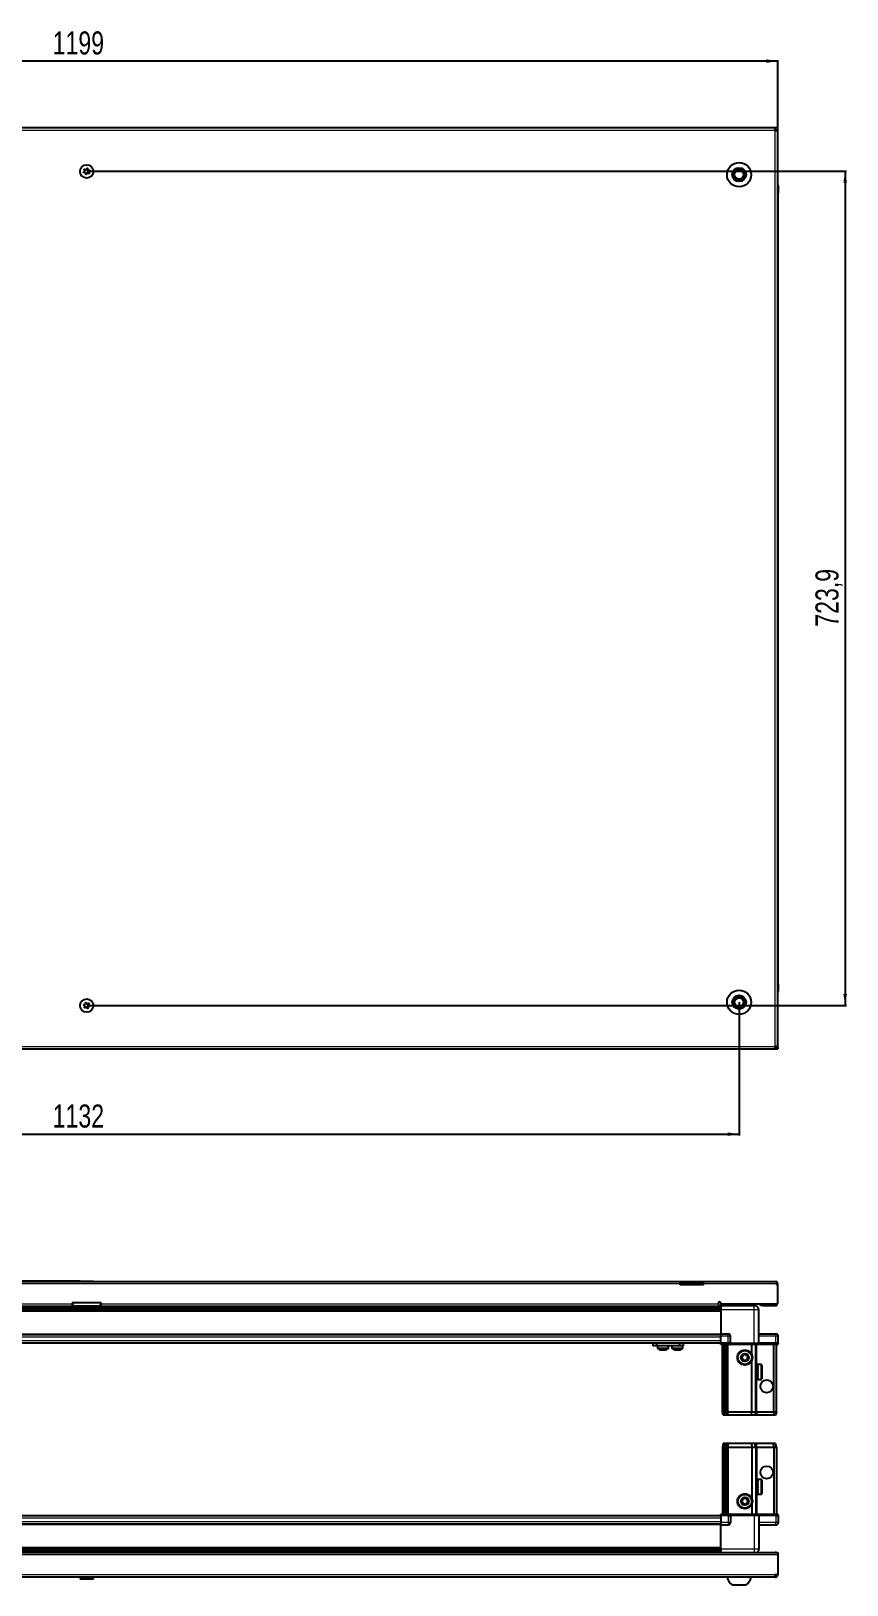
# Model space of a CAD drawing. Header units: millimetres. Extents: x 1319 to 4474, y 312 to 1769.
# Drawn here: x 2026 to 2734, y 312 to 1660 of the extents above; entities that cross this region are included whole.
import ezdxf

# ---------------------------------------------------------------- set-up
doc = ezdxf.new("R2010")
doc.units = ezdxf.units.MM
doc.layers.add('FORMAT', color=7, linetype='Continuous')
doc.styles.add('SLDTEXTSTYLE0', font='TXT', dxfattribs={"width": 0.75})
doc.dimstyles.new('SLDDIMSTYLE0', dxfattribs={"dimtxt": 20, "dimasz": 10, "dimexe": 0, "dimexo": 0.0625, "dimgap": 5, "dimtad": 2, "dimdec": 1, "dimrnd": 1e-09, "dimzin": 12, "dimdsep": 46, "dimtxsty": 'SLDTEXTSTYLE0', "dimsah": 1, "dimcen": 0.09, "dimadec": 0, "dimazin": 3, "dimtfac": 1, "dimtofl": 0, "dimtmove": 0, "dimatfit": 3, "dimfxl": 0, "dimfrac": 2, "dimtolj": 1, "dimtzin": 12, "dimarcsym": 0})

# ---------------------------------------------------------------- blocks, each defined once
blk = doc.blocks.new('_D_1')
at = {"layer": 'FORMAT'}
for p, q in [((1475.2, 1575.8), (1475.2, 1634.8)), ((2674.2, 1633.8), (1475.2, 1633.8)), ((2674.2, 1575.8), (2674.2, 1634.8))]:
    blk.add_line(p, q, dxfattribs=at)
for points in [[(1475.2, 1633.8), (1485.2, 1632.3), (1485.2, 1635.4)], [(2674.2, 1633.8), (2664.2, 1635.4), (2664.2, 1632.3)]]:
    blk.add_solid(points, dxfattribs=at)
at = {"layer": 'FORMAT', "insert": (2045.1, 1659.6), "char_height": 20, "attachment_point": 1, "style": 'SLDTEXTSTYLE0'}
blk.add_mtext('1199', dxfattribs=at)
blk = doc.blocks.new('_D_2')
at = {"layer": 'FORMAT'}
for p, q in [((1508.7, 817.3), (1508.7, 701.8)), ((2640.7, 817.3), (2640.7, 701.8)), ((1508.7, 702.8), (2640.7, 702.8))]:
    blk.add_line(p, q, dxfattribs=at)
for points in [[(1508.7, 702.8), (1518.7, 701.3), (1518.7, 704.4)], [(2640.7, 702.8), (2630.7, 704.4), (2630.7, 701.3)]]:
    blk.add_solid(points, dxfattribs=at)
at = {"layer": 'FORMAT', "insert": (2045.1, 728.6), "char_height": 20, "attachment_point": 1, "style": 'SLDTEXTSTYLE0'}
blk.add_mtext('1132', dxfattribs=at)
blk = doc.blocks.new('_D_3')
at = {"layer": 'FORMAT'}
for p, q in [((2074.7, 1538.3), (2733.7, 1538.3)), ((2732.7, 1538.3), (2732.7, 814.5)), ((2074.7, 814.5), (2733.7, 814.5))]:
    blk.add_line(p, q, dxfattribs=at)
for points in [[(2732.7, 1538.3), (2731.1, 1528.3), (2734.2, 1528.3)], [(2732.7, 814.5), (2734.2, 824.5), (2731.1, 824.5)]]:
    blk.add_solid(points, dxfattribs=at)
at = {"layer": 'FORMAT', "insert": (2706.9, 1143.1), "char_height": 20, "attachment_point": 1, "rotation": 90, "style": 'SLDTEXTSTYLE0'}
blk.add_mtext('723,9', dxfattribs=at)
blk = doc.blocks.new('_D_9')
at = {"layer": 'FORMAT'}
for p, q in [((2068.9, 575.4), (1399.7, 575.4)), ((1400.7, 575.4), (1400.7, 318.4)), ((1477.2, 318.4), (1399.7, 318.4))]:
    blk.add_line(p, q, dxfattribs=at)
for points in [[(1400.7, 575.4), (1399.1, 565.4), (1402.2, 565.4)], [(1400.7, 318.4), (1402.2, 328.4), (1399.1, 328.4)]]:
    blk.add_solid(points, dxfattribs=at)
at = {"layer": 'FORMAT', "insert": (1374.9, 424.7), "char_height": 20, "attachment_point": 1, "rotation": 90, "style": 'SLDTEXTSTYLE0'}
blk.add_mtext('257', dxfattribs=at)

msp = doc.modelspace()

# ---------------------------------------------------------------- linework, layer by layer
at = {"color": 7, "linetype": 'Continuous', "lineweight": 25}
for p, q in [((2672.06, 1575.82), (1477.26, 1575.82)), ((2672.06, 1573.72), (2672.06, 1575.82)), ((2674.16, 1575.82), (2672.06, 1575.82)), ((2672.06, 1574.32), (2674.16, 1574.32)), ((2672.06, 1573.72), (2674.16, 1573.72)), ((2674.16, 1574.32), (2674.16, 1575.82)), ((2674.16, 1573.72), (2674.16, 1574.32)), ((2674.16, 778.92), (2674.16, 1573.72)), ((2674.16, 1527.15), (2674.16, 1527.15)), ((2674.66, 1525.82), (2674.66, 1519.32)), ((2674.66, 1519.32), (2674.66, 1525.82)), ((2674.16, 1519.32), (2674.66, 1519.32)), ((2674.51, 833.32), (2674.51, 1519.32)), ((2674.66, 1519.32), (2674.66, 1519.32)), ((2674.66, 1519.32), (2674.66, 1519.32)), ((2674.16, 833.32), (2674.66, 833.32)), ((2674.66, 833.32), (2674.66, 833.32)), ((2674.66, 826.82), (2674.66, 833.32)), ((2674.66, 833.32), (2674.66, 826.82)), ((1477.26, 776.82), (2672.06, 776.82)), ((2674.16, 778.92), (2672.06, 778.92)), ((2672.06, 776.82), (2672.06, 778.92)), ((2674.16, 778.32), (2672.06, 778.32)), ((2672.06, 776.82), (2674.16, 776.82)), ((2674.16, 778.32), (2674.16, 778.92)), ((2674.16, 778.32), (2674.16, 776.82)), ((1559.66, 575.08), (2589.66, 575.08)), ((2068.87, 575.38), (2068.87, 575.08)), ((2068.87, 575.38), (2080.44, 575.38)), ((2080.44, 575.08), (2080.44, 575.38)), ((2589.66, 572.98), (2589.66, 575.08)), ((2589.66, 575.08), (2599.66, 575.08)), ((2599.66, 573.58), (2589.66, 573.58)), ((2589.66, 572.08), (2589.66, 572.98)), ((2609.66, 572.08), (2589.66, 572.08)), ((2599.66, 575.08), (2609.66, 575.08)), ((2609.66, 573.58), (2599.66, 573.58)), ((2609.66, 575.08), (2672.56, 575.08)), ((2609.66, 575.08), (2609.66, 572.98)), ((2609.66, 572.08), (2609.66, 572.98)), ((2673.16, 572.98), (2673.16, 572.08)), ((2673.16, 572.98), (2674.16, 572.98)), ((2674.16, 572.08), (2673.16, 572.08)), ((2674.16, 572.08), (2674.16, 572.98)), ((2674.16, 555.58), (2674.16, 572.08)), ((1526.66, 553.58), (2062.16, 553.58)), ((1550.78, 553.43), (2598.53, 553.43)), ((2087.16, 556.58), (2062.16, 556.58)), ((2062.16, 556.58), (2062.16, 555.68)), ((2062.16, 555.68), (2062.16, 553.58)), ((2084.16, 553.58), (2065.16, 553.58)), ((2087.16, 555.68), (2087.16, 556.58)), ((2087.16, 553.58), (2087.16, 555.68)), ((2087.16, 553.58), (2622.66, 553.58)), ((2593.16, 553.58), (2593.16, 553.43)), ((2593.27, 553.58), (2593.27, 553.43)), ((2593.45, 553.58), (2593.45, 553.43)), ((2593.96, 553.58), (2593.96, 553.43)), ((2594.35, 553.58), (2594.35, 553.43)), ((2595.2, 553.58), (2595.2, 553.43)), ((2595.77, 553.58), (2595.77, 553.43)), ((2596.89, 553.58), (2596.89, 553.43)), ((2597.57, 553.58), (2597.57, 553.43)), ((2598.53, 553.43), (2598.84, 553.43)), ((2598.84, 553.58), (2598.84, 553.43)), ((2598.84, 553.43), (2599.57, 553.43)), ((2598.84, 553.43), (2598.84, 553.43)), ((2599.1, 553.58), (2599.1, 553.43)), ((2599.57, 553.58), (2599.57, 553.43)), ((2599.57, 553.43), (2600.87, 553.43)), ((2600.78, 553.43), (2624.66, 553.43)), ((2600.87, 553.58), (2600.87, 553.43)), ((2600.96, 553.58), (2600.96, 553.43)), ((2601.59, 553.58), (2601.59, 553.43)), ((2602.78, 553.58), (2602.78, 553.43)), ((2603.41, 553.58), (2603.41, 553.43)), ((2604.39, 553.58), (2604.39, 553.43)), ((2604.87, 553.58), (2604.87, 553.43)), ((2605.54, 553.58), (2605.54, 553.43)), ((2605.81, 553.58), (2605.81, 553.43)), ((2606.11, 553.58), (2606.11, 553.43)), ((2606.16, 553.43), (2606.16, 553.58)), ((2606.16, 553.58), (2606.16, 553.43)), ((2622.66, 555.68), (2622.66, 556.43)), ((2622.66, 555.68), (2622.66, 553.58)), ((2624.66, 556.43), (2624.66, 555.58)), ((2624.66, 555.58), (2674.16, 555.58)), ((2624.66, 555.58), (2624.66, 554.08)), ((2624.66, 554.08), (2653.66, 554.08)), ((2624.81, 554.08), (2624.81, 550.58)), ((2627.41, 555.58), (2627.41, 554.08)), ((2653.91, 554.08), (2653.91, 555.58)), ((2659.16, 554.08), (2659.16, 555.58)), ((2661.16, 554.08), (2659.16, 554.08)), ((2661.16, 554.08), (2672.06, 554.08)), ((2624.66, 551.64), (1524.66, 551.64)), ((2624.66, 551.6), (1524.66, 551.6)), ((2624.66, 550.58), (2624.66, 529.58)), ((2657.66, 521.58), (2657.66, 550.58)), ((1524.66, 528.93), (2624.66, 528.93)), ((2624.66, 529.58), (2631.16, 529.58)), ((2624.66, 527.58), (2624.66, 529.58)), ((2624.66, 521.58), (2624.66, 527.58)), ((2633.16, 521.58), (2633.16, 527.58)), ((2657.66, 529.58), (2672.66, 529.58)), ((2674.66, 521.58), (2674.66, 527.58)), ((1524.66, 521.73), (2624.66, 521.73)), ((2566.01, 519.23), (2566.01, 521.73)), ((2569.01, 519.23), (2566.01, 519.23)), ((2569.01, 521.73), (2569.01, 519.23)), ((2589.21, 519.23), (2569.01, 519.23)), ((2569.86, 519.23), (2569.86, 517.32)), ((2579.36, 517.32), (2579.36, 519.23)), ((2579.41, 517.32), (2579.41, 519.23)), ((2582.36, 519.23), (2582.36, 517.32)), ((2589.21, 519.23), (2589.21, 521.73)), ((2592.21, 519.23), (2589.21, 519.23)), ((2591.86, 517.32), (2591.86, 519.23)), ((2592.21, 521.73), (2592.21, 519.23)), ((2624.66, 521.58), (2631.16, 521.58)), ((2624.66, 521.58), (2624.66, 521.25)), ((2624.66, 521.58), (2624.66, 521.58)), ((2631.16, 521.58), (2624.66, 521.58)), ((2624.66, 520.38), (2624.66, 521.25)), ((2624.66, 521.25), (2624.66, 521.25)), ((2624.66, 521.25), (2631.16, 521.25)), ((2632.48, 520.38), (2624.66, 520.38)), ((2626.16, 462.08), (2626.16, 520.38)), ((2627.66, 462.08), (2627.66, 520.38)), ((2629.16, 462.08), (2629.16, 520.38)), ((2630.16, 462.08), (2630.16, 520.38)), ((2633.16, 521.58), (2631.16, 521.58)), ((2632.48, 520.38), (2633.16, 520.38)), ((2633.16, 521.58), (2633.16, 520.38)), ((2633.16, 521.58), (2633.36, 521.58)), ((2633.36, 520.38), (2633.16, 520.38)), ((2633.36, 521.58), (2653.66, 521.58)), ((2653.66, 520.38), (2633.36, 520.38)), ((2651.66, 511.58), (2651.66, 520.38)), ((2653.66, 521.58), (2657.66, 521.58)), ((2657.66, 520.38), (2653.66, 520.38)), ((2655.16, 462.08), (2655.16, 520.38)), ((2657.66, 521.58), (2657.66, 520.38)), ((2657.66, 521.58), (2657.86, 521.58)), ((2657.86, 520.38), (2657.66, 520.38)), ((2657.86, 521.58), (2672.66, 521.58)), ((2672.66, 521.58), (2657.86, 521.58)), ((2672.66, 520.38), (2657.86, 520.38)), ((2670.66, 462.08), (2670.66, 520.38)), ((2674.66, 521.58), (2672.66, 521.58)), ((2672.66, 520.38), (2674.16, 520.38)), ((2673.16, 462.08), (2673.16, 520.38)), ((2674.16, 520.38), (2674.66, 521.25)), ((2674.66, 521.58), (2674.66, 521.25)), ((2651.66, 462.08), (2651.66, 506.58)), ((2655.19, 500.58), (2655.16, 500.58)), ((2655.67, 499.89), (2655.19, 500.58)), ((2655.19, 500.58), (2655.19, 499.54)), ((2655.19, 499.54), (2655.19, 492.58)), ((2656.16, 500.58), (2655.67, 499.89)), ((2655.67, 499.89), (2655.67, 499.03)), ((2655.67, 499.03), (2655.67, 493.27)), ((2656.16, 500.58), (2656.16, 499.54)), ((2656.16, 499.54), (2656.16, 492.58)), ((2656.66, 500.98), (2656.56, 500.98)), ((2656.56, 500.98), (2656.56, 492.18)), ((2659.56, 503.08), (2656.66, 503.08)), ((2656.66, 503.08), (2656.66, 503.07)), ((2657.16, 503.07), (2656.66, 503.07)), ((2656.66, 503.07), (2656.66, 502.99)), ((2656.66, 502.99), (2656.66, 502.65)), ((2657.16, 502.99), (2656.66, 502.99)), ((2657.16, 502.65), (2656.66, 502.65)), ((2656.66, 502.65), (2656.66, 502.34)), ((2656.66, 502.34), (2656.66, 501.63)), ((2657.16, 502.34), (2656.66, 502.34)), ((2657.16, 501.63), (2656.66, 501.63)), ((2656.66, 501.63), (2656.66, 501.13)), ((2656.66, 501.13), (2656.66, 500.12)), ((2657.16, 501.13), (2656.66, 501.13)), ((2657.16, 500.12), (2656.66, 500.12)), ((2656.66, 500.12), (2656.66, 499.47)), ((2656.66, 499.47), (2656.66, 498.26)), ((2657.16, 499.47), (2656.66, 499.47)), ((2657.16, 502.99), (2657.16, 503.07)), ((2657.16, 502.34), (2657.16, 502.65)), ((2657.16, 501.13), (2657.16, 501.63)), ((2657.16, 499.47), (2657.16, 500.12)), ((2660.36, 502.28), (2660.36, 500.8)), ((2660.36, 500.8), (2660.36, 490.88)), ((2655.16, 492.58), (2655.19, 492.58)), ((2655.19, 492.58), (2655.67, 493.27)), ((2655.67, 493.27), (2656.16, 492.58)), ((2656.56, 492.18), (2656.66, 492.18)), ((2657.16, 498.26), (2656.66, 498.26)), ((2656.66, 498.26), (2656.66, 497.71)), ((2657.16, 497.71), (2656.66, 497.71)), ((2656.66, 497.53), (2656.66, 496.23)), ((2657.16, 497.53), (2656.66, 497.53)), ((2657.16, 496.23), (2656.66, 496.23)), ((2657.16, 495.85), (2656.66, 495.85)), ((2656.66, 495.85), (2656.66, 495.5)), ((2657.16, 495.5), (2656.66, 495.5)), ((2656.66, 495.5), (2656.66, 494.24)), ((2657.16, 494.24), (2656.66, 494.24)), ((2656.66, 494.24), (2656.66, 493.57)), ((2656.66, 493.57), (2656.66, 492.48)), ((2657.16, 493.57), (2656.66, 493.57)), ((2657.16, 492.48), (2656.66, 492.48)), ((2656.66, 492.48), (2656.66, 491.94)), ((2656.66, 491.94), (2656.66, 491.13)), ((2657.16, 491.94), (2656.66, 491.94)), ((2657.16, 491.13), (2656.66, 491.13)), ((2656.66, 491.13), (2656.66, 490.76)), ((2656.66, 490.76), (2656.66, 490.3)), ((2657.16, 490.76), (2656.66, 490.76)), ((2657.16, 490.3), (2656.66, 490.3)), ((2656.66, 490.3), (2656.66, 490.15)), ((2656.66, 490.15), (2656.66, 490.08)), ((2657.16, 490.15), (2656.66, 490.15)), ((2656.66, 490.08), (2659.56, 490.08)), ((2657.16, 497.53), (2657.16, 498.26)), ((2657.16, 495.5), (2657.16, 496.23)), ((2657.16, 493.57), (2657.16, 494.24)), ((2657.16, 491.94), (2657.16, 492.48)), ((2657.16, 490.76), (2657.16, 491.13)), ((2657.16, 490.15), (2657.16, 490.3)), ((2626.16, 462.08), (2627.66, 462.08)), ((2626.96, 459.08), (2626.16, 462.08)), ((2628.11, 459.08), (2626.96, 459.08)), ((2627.66, 462.08), (2629.16, 462.08)), ((2628.11, 459.08), (2627.66, 462.08)), ((2628.61, 459.08), (2628.11, 459.08)), ((2628.61, 459.08), (2629.16, 462.08)), ((2629.35, 459.08), (2628.61, 459.08)), ((2629.16, 462.08), (2630.16, 462.08)), ((2629.35, 459.08), (2630.16, 462.08)), ((2631.16, 459.08), (2629.35, 459.08)), ((2630.16, 462.08), (2631.16, 462.08)), ((2631.16, 462.08), (2651.66, 462.08)), ((2651.32, 459.08), (2631.16, 459.08)), ((2651.32, 459.08), (2651.66, 462.08)), ((2654.35, 459.08), (2651.32, 459.08)), ((2651.66, 462.08), (2655.16, 462.08)), ((2655.16, 462.08), (2654.35, 459.08)), ((2656.16, 459.08), (2654.35, 459.08)), ((2655.16, 462.08), (2656.16, 462.08)), ((2656.16, 462.08), (2670.66, 462.08)), ((2670.5, 459.08), (2656.16, 459.08)), ((2670.66, 462.08), (2670.5, 459.08)), ((2672.35, 459.08), (2670.5, 459.08)), ((2670.66, 462.08), (2673.16, 462.08)), ((2673.16, 462.08), (2672.35, 459.08)), ((2626.96, 434.38), (2626.16, 431.38)), ((2628.11, 434.38), (2626.96, 434.38)), ((2628.11, 434.38), (2627.66, 431.38)), ((2628.61, 434.38), (2628.11, 434.38)), ((2628.61, 434.38), (2629.16, 431.38)), ((2629.35, 434.38), (2628.61, 434.38)), ((2629.35, 434.38), (2630.16, 431.38)), ((2631.16, 434.38), (2629.35, 434.38)), ((2651.32, 434.38), (2631.16, 434.38)), ((2651.32, 434.38), (2651.66, 431.38)), ((2654.35, 434.38), (2651.32, 434.38)), ((2655.16, 431.38), (2654.35, 434.38)), ((2656.16, 434.38), (2654.35, 434.38)), ((2670.5, 434.38), (2656.16, 434.38)), ((2670.66, 431.38), (2670.5, 434.38)), ((2672.35, 434.38), (2670.5, 434.38)), ((2673.16, 431.38), (2672.35, 434.38)), ((2626.16, 431.38), (2627.66, 431.38)), ((2626.16, 431.38), (2626.16, 373.08)), ((2627.66, 431.38), (2629.16, 431.38)), ((2627.66, 431.38), (2627.66, 373.08)), ((2629.16, 431.38), (2630.16, 431.38)), ((2629.16, 431.38), (2629.16, 373.08)), ((2630.16, 431.38), (2630.16, 373.08)), ((2630.16, 431.38), (2631.16, 431.38)), ((2631.16, 431.38), (2651.66, 431.38)), ((2651.66, 431.38), (2651.66, 386.88)), ((2651.66, 431.38), (2655.16, 431.38)), ((2655.16, 431.38), (2655.16, 373.08)), ((2655.16, 431.38), (2656.16, 431.38)), ((2656.16, 431.38), (2670.66, 431.38)), ((2670.66, 431.38), (2670.66, 373.08)), ((2670.66, 431.38), (2673.16, 431.38)), ((2673.16, 431.38), (2673.16, 373.08)), ((2655.19, 400.88), (2655.16, 400.88)), ((2655.16, 392.88), (2655.19, 392.88)), ((2655.67, 400.19), (2655.19, 400.88)), ((2655.19, 400.88), (2655.19, 392.88)), ((2655.19, 392.88), (2655.67, 393.57)), ((2656.16, 400.88), (2655.67, 400.19)), ((2655.67, 400.19), (2655.67, 393.57)), ((2655.67, 393.57), (2656.16, 392.88)), ((2656.16, 400.88), (2656.16, 392.88)), ((2656.66, 401.28), (2656.56, 401.28)), ((2656.56, 401.28), (2656.56, 392.48)), ((2656.56, 392.48), (2656.66, 392.48)), ((2659.56, 403.38), (2656.66, 403.38)), ((2657.16, 403.38), (2656.66, 403.38)), ((2656.66, 403.38), (2656.66, 403.33)), ((2656.66, 403.33), (2656.66, 403.05)), ((2657.16, 403.33), (2656.66, 403.33)), ((2657.16, 403.05), (2656.66, 403.05)), ((2656.66, 403.05), (2656.66, 402.77)), ((2657.16, 402.77), (2656.66, 402.77)), ((2656.66, 402.77), (2656.66, 402.11)), ((2657.16, 402.11), (2656.66, 402.11)), ((2656.66, 402.11), (2656.66, 401.64)), ((2656.66, 401.64), (2656.66, 400.66)), ((2657.16, 401.64), (2656.66, 401.64)), ((2657.16, 400.66), (2656.66, 400.66)), ((2656.66, 400.66), (2656.66, 400.04)), ((2656.66, 400.04), (2656.66, 398.84)), ((2657.16, 400.04), (2656.66, 400.04)), ((2657.16, 398.84), (2656.66, 398.84)), ((2656.66, 398.84), (2656.66, 398.21)), ((2657.16, 398.21), (2656.66, 398.21)), ((2656.66, 398.13), (2656.66, 396.83)), ((2657.16, 398.13), (2656.66, 398.13)), ((2657.16, 396.83), (2656.66, 396.83)), ((2657.16, 396.35), (2656.66, 396.35)), ((2656.66, 396.35), (2656.66, 396.09)), ((2656.66, 396.09), (2656.66, 394.83)), ((2657.16, 396.09), (2656.66, 396.09)), ((2657.16, 394.83), (2656.66, 394.83)), ((2656.66, 394.83), (2656.66, 394.14)), ((2656.66, 394.14), (2656.66, 393.02)), ((2657.16, 394.14), (2656.66, 394.14)), ((2657.16, 393.02), (2656.66, 393.02)), ((2656.66, 393.02), (2656.66, 392.45)), ((2656.66, 392.45), (2656.66, 391.59)), ((2657.16, 392.45), (2656.66, 392.45)), ((2657.16, 391.59), (2656.66, 391.59)), ((2656.66, 391.59), (2656.66, 391.2)), ((2656.66, 391.2), (2656.66, 390.68)), ((2657.16, 391.2), (2656.66, 391.2)), ((2657.16, 403.33), (2657.16, 403.38)), ((2657.16, 402.77), (2657.16, 403.05)), ((2657.16, 401.64), (2657.16, 402.11)), ((2657.16, 400.04), (2657.16, 400.66)), ((2657.16, 398.13), (2657.16, 398.84)), ((2657.16, 396.09), (2657.16, 396.83)), ((2657.16, 394.14), (2657.16, 394.83)), ((2657.16, 392.45), (2657.16, 393.02)), ((2657.16, 391.2), (2657.16, 391.59)), ((2660.36, 402.58), (2660.36, 391.18)), ((2651.66, 381.88), (2651.66, 373.08)), ((2657.16, 390.68), (2656.66, 390.68)), ((2656.66, 390.68), (2656.66, 390.5)), ((2656.66, 390.5), (2656.66, 390.38)), ((2657.16, 390.5), (2656.66, 390.5)), ((2656.66, 390.38), (2659.56, 390.38)), ((2657.16, 390.5), (2657.16, 390.68)), ((2624.66, 371.73), (1524.66, 371.73)), ((2624.66, 364.53), (1524.66, 364.53)), ((2624.66, 372.21), (2624.66, 373.08)), ((2624.66, 373.08), (2632.48, 373.08)), ((2624.66, 371.88), (2624.66, 372.21)), ((2631.16, 372.21), (2624.66, 372.21)), ((2631.16, 371.88), (2624.66, 371.88)), ((2624.66, 371.88), (2624.66, 365.88)), ((2624.66, 365.88), (2624.66, 363.88)), ((2631.16, 371.88), (2633.16, 371.88)), ((2633.16, 371.88), (2631.16, 371.88)), ((2633.16, 373.08), (2632.48, 373.08)), ((2633.16, 371.88), (2633.16, 373.08)), ((2633.16, 373.08), (2633.36, 373.08)), ((2633.36, 371.88), (2633.16, 371.88)), ((2633.16, 371.88), (2633.16, 365.88)), ((2633.36, 373.08), (2653.66, 373.08)), ((2653.66, 371.88), (2633.36, 371.88)), ((2653.66, 373.08), (2657.66, 373.08)), ((2657.66, 371.88), (2653.66, 371.88)), ((2657.66, 371.88), (2657.66, 373.08)), ((2657.66, 373.08), (2657.86, 373.08)), ((2657.86, 371.88), (2657.66, 371.88)), ((2657.66, 371.88), (2657.66, 342.88)), ((2657.86, 373.08), (2672.66, 373.08)), ((2672.66, 371.88), (2657.86, 371.88)), ((2674.16, 373.08), (2672.66, 373.08)), ((2672.66, 371.88), (2674.66, 371.88)), ((2674.66, 372.21), (2674.16, 373.08)), ((2674.66, 372.21), (2674.16, 373.08)), ((2674.66, 371.88), (2674.66, 372.21)), ((2674.66, 371.88), (2674.66, 372.21)), ((2674.66, 371.88), (2674.66, 371.88)), ((2674.66, 371.88), (2674.66, 365.88)), ((2624.66, 363.88), (2631.16, 363.88)), ((2624.66, 342.88), (2624.66, 363.88)), ((2657.66, 363.88), (2672.66, 363.88)), ((1475.16, 339.88), (2674.16, 339.88)), ((1524.66, 341.86), (2624.66, 341.86)), ((1524.66, 341.82), (2624.66, 341.82)), ((2598.53, 340.03), (1550.78, 340.03)), ((2593.16, 339.88), (2593.16, 340.03)), ((2593.33, 339.88), (2593.33, 340.03)), ((2593.54, 339.88), (2593.54, 340.03)), ((2594.1, 339.88), (2594.1, 340.03)), ((2594.52, 339.88), (2594.52, 340.03)), ((2595.42, 339.88), (2595.42, 340.03)), ((2596, 339.88), (2596, 340.03)), ((2597.15, 339.88), (2597.15, 340.03)), ((2597.84, 339.88), (2597.84, 340.03)), ((2599.12, 340.03), (2598.53, 340.03)), ((2599.12, 339.88), (2599.12, 340.03)), ((2599.13, 340.03), (2599.12, 340.03)), ((2599.86, 340.03), (2599.13, 340.03)), ((2599.29, 339.88), (2599.29, 340.03)), ((2599.79, 339.88), (2599.79, 340.03)), ((2599.86, 339.88), (2599.86, 340.03)), ((2600.78, 340.03), (2599.86, 340.03)), ((2599.86, 340.03), (2599.86, 340.03)), ((2624.66, 340.03), (2600.78, 340.03)), ((2601.15, 339.88), (2601.15, 340.03)), ((2601.86, 339.88), (2601.86, 340.03)), ((2603.03, 339.88), (2603.03, 340.03)), ((2603.64, 339.88), (2603.64, 340.03)), ((2604.58, 339.88), (2604.58, 340.03)), ((2605.03, 339.88), (2605.03, 340.03)), ((2605.65, 339.88), (2605.65, 340.03)), ((2605.9, 339.88), (2605.9, 340.03)), ((2606.14, 339.88), (2606.14, 340.03)), ((2606.15, 339.88), (2606.15, 340.03)), ((2659.16, 339.98), (2659.16, 339.88)), ((2659.16, 339.98), (2672.06, 339.98)), ((2674.16, 339.88), (2674.16, 337.78)), ((2674.16, 337.78), (2674.16, 320.48)), ((2672.06, 318.38), (1477.26, 318.38)), ((2069.86, 318.38), (2068.87, 317.4)), ((2068.87, 317.4), (2068.87, 316.88)), ((2080.44, 317.4), (2068.87, 317.4)), ((2080.44, 316.88), (2068.87, 316.88)), ((2080.44, 317.4), (2079.46, 318.38)), ((2080.44, 316.88), (2080.44, 317.4)), ((2634.66, 311.78), (2646.66, 311.78)), ((2674.16, 320.48), (2672.06, 320.48)), ((2672.06, 318.38), (2672.06, 320.48))]:
    msp.add_line(p, q, dxfattribs=at)
at = {"color": 8, "linetype": 'Continuous', "lineweight": 18}
for p, q in [((2672.06, 1573.72), (1477.26, 1573.72)), ((2672.06, 778.92), (2672.06, 1573.72)), ((2674.16, 1525.82), (2674.66, 1525.82)), ((2674.16, 826.82), (2674.66, 826.82)), ((1477.26, 778.92), (2672.06, 778.92)), ((2589.66, 572.98), (1559.66, 572.98)), ((2599.66, 575.08), (2599.66, 573.58)), ((2673.16, 572.98), (2609.66, 572.98)), ((2624.66, 552.84), (1524.66, 552.84)), ((1526.66, 555.68), (2062.16, 555.68)), ((2062.16, 554.08), (2063.5, 554.08)), ((2085.82, 554.08), (2087.16, 554.08)), ((2087.16, 555.68), (2622.66, 555.68)), ((2622.66, 554.08), (2624.66, 554.08)), ((2661.16, 555.58), (2661.16, 554.08)), ((2672.06, 555.58), (2672.06, 554.08)), ((1524.66, 550.4), (2624.66, 550.4)), ((2624.66, 548.98), (1524.66, 548.98)), ((2653.66, 550.58), (2624.66, 550.58)), ((2653.66, 521.58), (2653.66, 550.58)), ((1524.66, 529.58), (2624.66, 529.58)), ((1524.66, 526.93), (2624.66, 526.93)), ((2631.16, 527.58), (2624.66, 527.58)), ((2631.16, 527.58), (2631.16, 529.58)), ((2631.16, 521.58), (2631.16, 527.58)), ((2633.16, 527.58), (2631.16, 527.58)), ((2672.66, 527.58), (2657.66, 527.58)), ((2672.66, 529.58), (2672.66, 527.58)), ((2672.66, 521.58), (2672.66, 527.58)), ((2674.66, 527.58), (2672.66, 527.58)), ((1524.66, 523.73), (2624.66, 523.73)), ((2572.07, 517.32), (2569.86, 517.32)), ((2572.17, 516.96), (2570.05, 516.96)), ((2579.36, 517.32), (2572.07, 517.32)), ((2579.16, 516.96), (2572.17, 516.96)), ((2579.21, 516.96), (2579.16, 516.96)), ((2579.41, 517.32), (2579.36, 517.32)), ((2589.86, 517.32), (2582.36, 517.32)), ((2589.75, 516.96), (2582.55, 516.96)), ((2591.66, 516.96), (2589.75, 516.96)), ((2591.86, 517.32), (2589.86, 517.32)), ((2624.66, 521.58), (2624.66, 521.25)), ((2631.16, 521.58), (2631.16, 521.25)), ((2631.16, 462.08), (2631.16, 520.38)), ((2633.36, 521.58), (2633.36, 520.38)), ((2653.66, 521.58), (2653.66, 520.38)), ((2656.16, 500.58), (2656.16, 520.38)), ((2657.86, 521.58), (2657.86, 520.38)), ((2672.66, 521.58), (2672.66, 520.38)), ((2659.56, 503.08), (2659.56, 501.39)), ((2659.56, 501.39), (2659.56, 490.08)), ((2656.16, 462.08), (2656.16, 492.58)), ((2631.16, 459.08), (2631.16, 462.08)), ((2656.16, 462.08), (2656.16, 459.08)), ((2631.16, 434.38), (2631.16, 431.38)), ((2656.16, 431.38), (2656.16, 434.38)), ((2631.16, 431.38), (2631.16, 373.08)), ((2656.16, 431.38), (2656.16, 400.88)), ((2656.16, 392.88), (2656.16, 373.08)), ((2659.56, 403.38), (2659.56, 390.38)), ((2624.66, 369.73), (1524.66, 369.73)), ((2624.66, 366.53), (1524.66, 366.53)), ((2631.16, 365.88), (2624.66, 365.88)), ((2631.16, 371.88), (2631.16, 372.21)), ((2631.16, 371.88), (2631.16, 365.88)), ((2631.16, 365.88), (2631.16, 363.88)), ((2633.16, 365.88), (2631.16, 365.88)), ((2633.36, 373.08), (2633.36, 371.88)), ((2653.66, 371.88), (2653.66, 373.08)), ((2653.66, 371.88), (2653.66, 342.88)), ((2672.66, 365.88), (2657.66, 365.88)), ((2657.86, 373.08), (2657.86, 371.88)), ((2672.66, 371.88), (2672.66, 373.08)), ((2672.66, 371.88), (2672.66, 365.88)), ((2674.66, 365.88), (2672.66, 365.88)), ((2672.66, 363.88), (2672.66, 365.88)), ((2624.66, 363.88), (1524.66, 363.88)), ((2674.16, 337.78), (1475.16, 337.78)), ((1524.66, 344.48), (2624.66, 344.48)), ((2624.66, 343.06), (1524.66, 343.06)), ((1524.66, 340.62), (2624.66, 340.62)), ((2653.66, 342.88), (2624.66, 342.88)), ((2672.06, 339.88), (2672.06, 339.98)), ((2672.06, 320.48), (1477.26, 320.48))]:
    msp.add_line(p, q, dxfattribs=at)
at = {"color": 7, "linetype": 'Continuous', "lineweight": 25, "flags": 128}
msp.add_lwpolyline([(2672.7, 339.88), (2672.47, 339.94), (2672.06, 339.98)], dxfattribs=at)
at = {"color": 7, "linetype": 'Continuous', "lineweight": 25}
for centre, radius in [((2074.66, 1538.17), 5.79), ((2074.66, 1538.17), 1.85), ((2640.66, 1535.32), 10.5), ((2640.66, 1535.32), 6), ((2640.66, 1535.32), 3.9), ((2640.66, 817.32), 10.5), ((2640.66, 817.32), 6), ((2074.66, 814.47), 5.79), ((2074.66, 814.47), 1.85), ((2640.66, 817.32), 3.9), ((2645.66, 509.08), 6.5), ((2645.66, 509.08), 3.46), ((2664.66, 484.08), 5.5), ((2664.66, 409.38), 5.5), ((2645.66, 384.38), 6.5), ((2645.66, 384.38), 3.46)]:
    msp.add_circle(centre, radius, dxfattribs=at)
at = {"color": 8, "linetype": 'Continuous', "lineweight": 18}
for centre in [(2645.66, 509.08), (2645.66, 384.38)]:
    msp.add_circle(centre, 5.7, dxfattribs=at)
at = {"color": 7, "linetype": 'Continuous', "lineweight": 25}
for centre, radius, start, end in [((2640.66, 1535.32), 4.62, 120, 180), ((2640.66, 1535.32), 4.62, 60, 120), ((2640.66, 1535.32), 4.62, 0, 60), ((2640.66, 1535.32), 4.62, 180, 240), ((2640.66, 1535.32), 4.62, 240, 300), ((2640.66, 1535.32), 4.62, 300, 0), ((2672.66, 1525.82), 2, 33.94202, 41.40962), ((2672.66, 1525.82), 2, 0, 41.40962), ((2672.66, 1525.82), 2, 0, 18.58003), ((2672.66, 826.82), 2, 318.57492, 360), ((2672.66, 826.82), 2, 318.59038, 0), ((2640.66, 817.32), 4.62, 120, 180), ((2640.66, 817.32), 4.62, 180, 240), ((2640.66, 817.32), 4.62, 60, 120), ((2640.66, 817.32), 4.62, 240, 300), ((2640.66, 817.32), 4.62, 360, 60), ((2640.66, 817.32), 4.62, 300, 360), ((2065.16, 556.58), 3, 180, 270), ((2084.16, 556.58), 3, 270, 360), ((2623.66, 556.43), 1, 0, 180), ((2672.06, 556.18), 2.1, 270, 343.39845), ((2631.16, 527.58), 2, 0, 90), ((2672.66, 527.58), 2, 0, 90), ((2570.31, 517.32), 0.45, 180, 235.28209), ((2574.61, 523.53), 8, 235.28209, 259.05401), ((2574.61, 523.53), 8, 280.84597, 304.71791), ((2574.66, 523.53), 8, 280.92113, 304.71791), ((2578.91, 517.32), 0.45, 304.71791, 0), ((2578.96, 517.32), 0.45, 304.71791, 0), ((2582.81, 517.32), 0.45, 180, 235.28209), ((2587.11, 523.53), 8, 235.28209, 258.92302), ((2587.11, 523.53), 8, 280.93918, 304.71791), ((2591.41, 517.32), 0.45, 304.71791, 0), ((2645.66, 509.08), 2.5, 118.29497, 178.29497), ((2645.66, 509.08), 2.5, 178.29497, 238.29497), ((2645.66, 509.08), 2.5, 238.29497, 298.29497), ((2645.66, 509.08), 2.5, 58.29497, 118.29497), ((2645.66, 509.08), 2.5, 298.29497, 358.29497), ((2645.66, 509.08), 2.5, 358.29497, 58.29497), ((2656.16, 500.98), 0.4, 270, 360), ((2659.56, 502.28), 0.8, 0, 90), ((2656.16, 492.18), 0.4, 0, 90), ((2659.56, 490.88), 0.8, 270, 360), ((2656.16, 401.28), 0.4, 270, 360), ((2656.16, 392.48), 0.4, 0, 90), ((2659.56, 402.58), 0.8, 0, 90), ((2659.56, 391.18), 0.8, 270, 360), ((2645.66, 384.38), 2.5, 134.67671, 194.67671), ((2645.66, 384.38), 2.5, 194.67671, 254.67671), ((2645.66, 384.38), 2.5, 74.67671, 134.67671), ((2645.66, 384.38), 2.5, 254.67671, 314.67671), ((2645.66, 384.38), 2.5, 14.67671, 74.67671), ((2645.66, 384.38), 2.5, 314.67671, 14.67671), ((2631.16, 365.88), 2, 270, 0), ((2672.66, 365.88), 2, 270, 0), ((2641.68, 321.4), 11.91, 194.70035, 233.8734), ((2639.63, 321.4), 11.91, 306.1266, 345.29965), ((2672.06, 320.48), 2.1, 270, 0), ((2672.06, 320.48), 0.6, 270, 0)]:
    msp.add_arc(centre, radius, start, end, dxfattribs=at)
for centre, start_param, end_param in [((2631.16, 517.78), 5.5604511, 6.2831853), ((2631.16, 375.68), 3.1415927, 3.8643269)]:
    msp.add_ellipse(centre, major_axis=(0, 3.46), ratio=0.5773503, start_param=start_param, end_param=end_param, dxfattribs=at)
for points, knots in [([(2072.57, 1540.04), (2072.56, 1540.03), (2072.55, 1540), (2072.54, 1539.95), (2072.57, 1539.8), (2072.71, 1539.44), (2072.9, 1538.94), (2072.79, 1538.31), (2072.48, 1537.91), (2072.2, 1537.63), (2072.04, 1537.45), (2072, 1537.36), (2071.99, 1537.32), (2072, 1537.29), (2072.02, 1537.26), (2072.08, 1537.22), (2072.33, 1537.15), (2072.81, 1537.09), (2073.47, 1536.85), (2073.79, 1536.21), (2073.9, 1535.75), (2074, 1535.5), (2074.05, 1535.45), (2074.08, 1535.43), (2074.11, 1535.43), (2074.14, 1535.44), (2074.18, 1535.46), (2074.24, 1535.51), (2074.4, 1535.68), (2074.64, 1535.98), (2075, 1536.34), (2075.61, 1536.51), (2076.14, 1536.38), (2076.52, 1536.28), (2076.67, 1536.27), (2076.72, 1536.29), (2076.75, 1536.31), (2076.77, 1536.34), (2076.77, 1536.4), (2076.74, 1536.54), (2076.61, 1536.9), (2076.42, 1537.41), (2076.52, 1538.04), (2076.84, 1538.44), (2077.11, 1538.72), (2077.27, 1538.9), (2077.31, 1538.98), (2077.32, 1539.03), (2077.31, 1539.06), (2077.3, 1539.08), (2077.24, 1539.13), (2076.98, 1539.2), (2076.51, 1539.25), (2075.84, 1539.5), (2075.52, 1540.13), (2075.41, 1540.6), (2075.31, 1540.85), (2075.27, 1540.9), (2075.24, 1540.91), (2075.21, 1540.92), (2075.17, 1540.91), (2075.13, 1540.89), (2075.07, 1540.84), (2074.92, 1540.67), (2074.68, 1540.37), (2074.31, 1540.01), (2073.7, 1539.84), (2073.18, 1539.97), (2072.8, 1540.06), (2072.65, 1540.07), (2072.59, 1540.06), (2072.58, 1540.04), (2072.57, 1540.04)], [0, 0, 0, 0, 0.00200873, 0.00442003, 0.00936469, 0.02552819, 0.06770529, 0.09578618, 0.12464563, 0.1503415, 0.16051935, 0.16339425, 0.16569651, 0.16724481, 0.16887414, 0.1707699, 0.17860577, 0.21199411, 0.24999446, 0.2879948, 0.32138314, 0.32921901, 0.33111477, 0.3327441, 0.3342924, 0.33621663, 0.33853534, 0.3413178, 0.34966197, 0.37535784, 0.40421729, 0.43229818, 0.47447528, 0.49063878, 0.4966691, 0.49844005, 0.5, 0.50200873, 0.50442003, 0.50936469, 0.52552819, 0.56770529, 0.59578618, 0.62464563, 0.6503415, 0.66051935, 0.66339425, 0.66569651, 0.66724481, 0.66887414, 0.6707699, 0.67860577, 0.71199411, 0.74999446, 0.7879948, 0.82138314, 0.82921901, 0.83111477, 0.8327441, 0.8342924, 0.83621663, 0.83853534, 0.8413178, 0.84966197, 0.87535784, 0.90421729, 0.93229818, 0.97447528, 0.99063878, 0.9966691, 0.99844005, 1, 1, 1, 1]), ([(2636.04, 1535.32), (2636.37, 1535.9), (2636.93, 1536.88), (2637.76, 1538.3), (2638.17, 1539.01), (2638.35, 1539.32)], [0, 0, 0, 0, 0.4391308, 0.7513783, 1, 1, 1, 1]), ([(2638.35, 1539.32), (2638.55, 1539.32), (2639.25, 1539.32), (2640.56, 1539.32), (2641.95, 1539.32), (2642.7, 1539.32), (2642.97, 1539.32)], [0, 0, 0, 0, 0.1393293, 0.4852696, 0.8163565, 1, 1, 1, 1]), ([(2642.97, 1539.32), (2643.3, 1538.75), (2643.86, 1537.77), (2644.69, 1536.35), (2645.09, 1535.64), (2645.28, 1535.32)], [0, 0, 0, 0, 0.4391308, 0.7513783, 1, 1, 1, 1]), ([(2638.35, 1531.32), (2638.02, 1531.9), (2637.45, 1532.88), (2636.63, 1534.3), (2636.22, 1535.01), (2636.04, 1535.32)], [0, 0, 0, 0, 0.4391308, 0.7513783, 1, 1, 1, 1]), ([(2642.97, 1531.32), (2642.7, 1531.32), (2641.95, 1531.32), (2640.56, 1531.32), (2639.25, 1531.32), (2638.55, 1531.32), (2638.35, 1531.32)], [0, 0, 0, 0, 0.1836435, 0.5147304, 0.8606707, 1, 1, 1, 1]), ([(2645.28, 1535.32), (2644.95, 1534.75), (2644.38, 1533.77), (2643.56, 1532.35), (2643.15, 1531.64), (2642.97, 1531.32)], [0, 0, 0, 0, 0.4391308, 0.7513783, 1, 1, 1, 1]), ([(2077.38, 813.83), (2077.38, 813.84), (2077.39, 813.87), (2077.36, 813.92), (2077.27, 814.04), (2076.98, 814.29), (2076.57, 814.64), (2076.36, 815.24), (2076.45, 815.75), (2076.56, 816.13), (2076.61, 816.36), (2076.61, 816.45), (2076.59, 816.49), (2076.57, 816.52), (2076.54, 816.53), (2076.47, 816.54), (2076.21, 816.48), (2075.77, 816.3), (2075.06, 816.2), (2074.48, 816.61), (2074.17, 816.96), (2073.96, 817.13), (2073.89, 817.16), (2073.86, 817.16), (2073.83, 817.15), (2073.8, 817.12), (2073.78, 817.09), (2073.75, 817.01), (2073.7, 816.79), (2073.63, 816.41), (2073.48, 815.92), (2073.02, 815.48), (2072.5, 815.35), (2072.12, 815.25), (2071.98, 815.19), (2071.94, 815.14), (2071.93, 815.11), (2071.93, 815.08), (2071.95, 815.02), (2072.05, 814.91), (2072.34, 814.66), (2072.75, 814.3), (2072.95, 813.71), (2072.87, 813.2), (2072.76, 812.82), (2072.71, 812.59), (2072.71, 812.49), (2072.72, 812.45), (2072.74, 812.43), (2072.77, 812.41), (2072.84, 812.41), (2073.1, 812.47), (2073.55, 812.64), (2074.25, 812.74), (2074.83, 812.34), (2075.15, 811.98), (2075.36, 811.81), (2075.42, 811.79), (2075.45, 811.79), (2075.48, 811.8), (2075.51, 811.82), (2075.53, 811.86), (2075.56, 811.94), (2075.62, 812.16), (2075.69, 812.53), (2075.84, 813.03), (2076.29, 813.47), (2076.82, 813.6), (2077.2, 813.7), (2077.33, 813.76), (2077.37, 813.8), (2077.38, 813.82), (2077.38, 813.83)], [0, 0, 0, 0, 0.0020087, 0.00442, 0.0093647, 0.0255282, 0.0677053, 0.0957862, 0.1246456, 0.1503415, 0.1605194, 0.1633943, 0.1656965, 0.1672448, 0.1688741, 0.1707699, 0.1786058, 0.2119941, 0.2499945, 0.2879948, 0.3213831, 0.329219, 0.3311148, 0.3327441, 0.3342924, 0.3362166, 0.3385353, 0.3413178, 0.349662, 0.3753578, 0.4042173, 0.4322982, 0.4744753, 0.4906388, 0.4966691, 0.49844, 0.5, 0.5020087, 0.50442, 0.5093647, 0.5255282, 0.5677053, 0.5957862, 0.6246456, 0.6503415, 0.6605194, 0.6633943, 0.6656965, 0.6672448, 0.6688741, 0.6707699, 0.6786058, 0.7119941, 0.7499945, 0.7879948, 0.8213831, 0.829219, 0.8311148, 0.8327441, 0.8342924, 0.8362166, 0.8385353, 0.8413178, 0.849662, 0.8753578, 0.9042173, 0.9322982, 0.9744753, 0.9906388, 0.9966691, 0.99844, 1, 1, 1, 1]), ([(2636.04, 817.32), (2636.37, 817.9), (2636.93, 818.88), (2637.76, 820.3), (2638.17, 821.01), (2638.35, 821.32)], [0, 0, 0, 0, 0.4391308, 0.7513783, 1, 1, 1, 1]), ([(2638.35, 813.32), (2638.02, 813.9), (2637.45, 814.88), (2636.63, 816.3), (2636.22, 817.01), (2636.04, 817.32)], [0, 0, 0, 0, 0.4391308, 0.7513783, 1, 1, 1, 1]), ([(2638.35, 821.32), (2638.55, 821.32), (2639.25, 821.32), (2640.56, 821.32), (2641.95, 821.32), (2642.7, 821.32), (2642.97, 821.32)], [0, 0, 0, 0, 0.1393293, 0.4852696, 0.8163565, 1, 1, 1, 1]), ([(2642.97, 813.32), (2642.7, 813.32), (2641.95, 813.32), (2640.56, 813.32), (2639.25, 813.32), (2638.55, 813.32), (2638.35, 813.32)], [0, 0, 0, 0, 0.1836435, 0.5147304, 0.8606707, 1, 1, 1, 1]), ([(2642.97, 821.32), (2643.3, 820.75), (2643.86, 819.77), (2644.69, 818.35), (2645.09, 817.64), (2645.28, 817.32)], [0, 0, 0, 0, 0.4391308, 0.7513783, 1, 1, 1, 1]), ([(2645.28, 817.32), (2644.95, 816.75), (2644.38, 815.77), (2643.56, 814.35), (2643.15, 813.64), (2642.97, 813.32)], [0, 0, 0, 0, 0.4391308, 0.7513783, 1, 1, 1, 1]), ([(2674.16, 572.98), (2674.13, 573.23), (2674.08, 573.73), (2673.68, 574.37), (2673.13, 574.85), (2672.67, 574.98), (2672.43, 575.05)], [0, 0, 0, 0, 0.2601609, 0.506776, 0.753388, 1, 1, 1, 1]), ([(2672.56, 575.08), (2672.6, 575.05), (2672.69, 575), (2672.83, 574.61), (2672.96, 574.05), (2673.07, 573.47), (2673.13, 573.11), (2673.16, 572.98)], [0, 0, 0, 0, 0.2302553, 0.4485219, 0.6667858, 0.8850496, 1, 1, 1, 1]), ([(2624.66, 550.58), (2624.66, 550.97), (2624.66, 551.76), (2624.66, 552.81), (2624.66, 553.6), (2624.66, 554.02), (2624.66, 554.06), (2624.66, 554.08)], [0, 0, 0, 0, 0.21469386, 0.42938772, 0.64408158, 0.85877544, 1, 1, 1, 1]), ([(2653.66, 554.08), (2653.72, 554.08), (2653.85, 554.08), (2654.02, 554.08), (2654.13, 554.08), (2654.15, 554.08), (2654.16, 554.08)], [0, 0, 0, 0, 0.2493943, 0.5003335, 0.7501667, 1, 1, 1, 1]), ([(2657.66, 550.58), (2657.61, 551.02), (2657.54, 551.7), (2657.1, 552.51), (2656.65, 553.07), (2656.09, 553.53), (2655.27, 553.96), (2654.6, 554.03), (2654.16, 554.08)], [0, 0, 0, 0, 0.2394568, 0.3683607, 0.5, 0.6316393, 0.7605432, 1, 1, 1, 1]), ([(2573.09, 515.68), (2573.08, 515.68), (2573.05, 515.69), (2572.84, 515.75), (2572.67, 515.81), (2572.62, 515.84), (2572.61, 515.85), (2572.61, 515.85), (2572.62, 515.85), (2572.64, 515.85), (2572.69, 515.84), (2572.91, 515.79), (2573.24, 515.72), (2573.62, 515.68), (2573.9, 515.67), (2574.16, 515.71), (2574.3, 515.78), (2574.43, 515.84), (2574.48, 515.85), (2574.5, 515.85), (2574.52, 515.85), (2574.55, 515.85), (2574.59, 515.84), (2574.71, 515.8), (2574.87, 515.72), (2575.12, 515.67), (2575.47, 515.67), (2575.85, 515.72), (2576.18, 515.78), (2576.41, 515.84), (2576.49, 515.85), (2576.51, 515.85), (2576.52, 515.85), (2576.52, 515.85), (2576.5, 515.83), (2576.34, 515.75), (2576.1, 515.67), (2576.11, 515.67), (2576.12, 515.67)], [0, 0, 0, 0, 0.0245191, 0.1059739, 0.1338421, 0.1478185, 0.1535531, 0.1564027, 0.1592796, 0.1617801, 0.1664773, 0.1816483, 0.2541107, 0.3009981, 0.3355791, 0.3791917, 0.4620214, 0.4826759, 0.486455, 0.4902707, 0.4928167, 0.4953568, 0.4997844, 0.513427, 0.5769545, 0.6409725, 0.679017, 0.7313711, 0.7890832, 0.8180386, 0.8216661, 0.824546, 0.8274502, 0.8308045, 0.8371581, 0.8638539, 0.9698659, 1, 1, 1, 1]), ([(2585.57, 515.68), (2585.59, 515.68), (2585.64, 515.67), (2585.59, 515.69), (2585.46, 515.74), (2585.35, 515.79), (2585.31, 515.82), (2585.28, 515.83), (2585.26, 515.85), (2585.26, 515.85), (2585.27, 515.85), (2585.27, 515.85), (2585.27, 515.85)], [0, 0, 0, 0, 0.117513, 0.3191822, 0.6555874, 0.7806573, 0.8588867, 0.9097918, 0.9600554, 0.9795862, 0.9947917, 1, 1, 1, 1]), ([(2585.27, 515.85), (2585.28, 515.85), (2585.29, 515.85), (2585.33, 515.85), (2585.49, 515.81), (2585.77, 515.75), (2586.13, 515.69), (2586.46, 515.67), (2586.79, 515.69), (2587, 515.75), (2587.16, 515.81), (2587.23, 515.84), (2587.28, 515.85), (2587.31, 515.85), (2587.33, 515.85), (2587.35, 515.85), (2587.39, 515.84), (2587.5, 515.79), (2587.61, 515.72), (2587.81, 515.68), (2588.05, 515.67), (2588.44, 515.71), (2588.8, 515.78), (2589.06, 515.84), (2589.13, 515.85), (2589.15, 515.85), (2589.16, 515.85), (2589.16, 515.85), (2589.15, 515.84), (2589.05, 515.8), (2588.83, 515.73), (2588.62, 515.67), (2588.61, 515.68), (2588.61, 515.68)], [0, 0, 0, 0, 0.00335057, 0.00806284, 0.02111903, 0.07947625, 0.14901178, 0.19299249, 0.23733261, 0.33388781, 0.36692228, 0.38348967, 0.39028738, 0.39366527, 0.39707541, 0.40003952, 0.40560744, 0.42359096, 0.50948669, 0.56506626, 0.606058, 0.65775563, 0.75594056, 0.78042406, 0.78490369, 0.7894268, 0.79244476, 0.79545578, 0.80070423, 0.81687596, 0.89218036, 0.96806628, 1, 1, 1, 1]), ([(2643.12, 507.71), (2643.13, 508.23), (2643.16, 509.19), (2643.19, 510.15), (2643.2, 510.6)], [0, 0, 0, 0, 0.5346859, 1, 1, 1, 1]), ([(2645.57, 506.2), (2645.28, 506.38), (2644.58, 506.81), (2643.73, 507.33), (2643.22, 507.65), (2643.12, 507.71)], [0, 0, 0, 0, 0.3629006, 0.8668753, 1, 1, 1, 1]), ([(2643.2, 510.6), (2643.66, 510.84), (2644.5, 511.3), (2645.35, 511.75), (2645.74, 511.97)], [0, 0, 0, 0, 0.5346859, 1, 1, 1, 1]), ([(2648.11, 507.56), (2647.66, 507.32), (2646.81, 506.86), (2645.96, 506.41), (2645.57, 506.2)], [0, 0, 0, 0, 0.5346859, 1, 1, 1, 1]), ([(2645.74, 511.97), (2645.85, 511.9), (2646.36, 511.59), (2647.21, 511.06), (2647.91, 510.63), (2648.2, 510.45)], [0, 0, 0, 0, 0.1331247, 0.6370994, 1, 1, 1, 1]), ([(2648.2, 510.45), (2648.18, 509.93), (2648.16, 508.97), (2648.13, 508.01), (2648.11, 507.56)], [0, 0, 0, 0, 0.53468586, 1, 1, 1, 1]), ([(2642.87, 385.14), (2643.24, 385.51), (2643.93, 386.18), (2644.61, 386.86), (2644.93, 387.17)], [0, 0, 0, 0, 0.5346859, 1, 1, 1, 1]), ([(2643.6, 382.35), (2643.52, 382.68), (2643.31, 383.48), (2643.06, 384.44), (2642.9, 385.02), (2642.87, 385.14)], [0, 0, 0, 0, 0.3629006, 0.8668753, 1, 1, 1, 1]), ([(2646.39, 381.59), (2645.89, 381.72), (2644.96, 381.98), (2644.04, 382.23), (2643.6, 382.35)], [0, 0, 0, 0, 0.53468586, 1, 1, 1, 1]), ([(2644.93, 387.17), (2645.42, 387.04), (2646.35, 386.78), (2647.28, 386.53), (2647.71, 386.41)], [0, 0, 0, 0, 0.5346859, 1, 1, 1, 1]), ([(2648.44, 383.62), (2648.07, 383.26), (2647.39, 382.58), (2646.71, 381.9), (2646.39, 381.59)], [0, 0, 0, 0, 0.5346859, 1, 1, 1, 1]), ([(2647.71, 386.41), (2647.74, 386.29), (2647.89, 385.71), (2648.15, 384.75), (2648.35, 383.95), (2648.44, 383.62)], [0, 0, 0, 0, 0.13312467, 0.63709944, 1, 1, 1, 1]), ([(2624.66, 342.88), (2624.66, 342.49), (2624.66, 341.69), (2624.66, 340.68), (2624.66, 340.05), (2624.66, 339.89), (2624.66, 339.88)], [0, 0, 0, 0, 0.3255201, 0.6510403, 0.9765604, 1, 1, 1, 1]), ([(2657.66, 342.88), (2657.61, 342.44), (2657.54, 341.76), (2657.1, 340.95), (2656.65, 340.39), (2656.24, 340.03), (2655.98, 339.9), (2655.94, 339.88)], [0, 0, 0, 0, 0.3630185, 0.5584377, 0.7580039, 0.9575702, 1, 1, 1, 1])]:
    msp.add_open_spline(points, degree=3, knots=knots, dxfattribs=at)
at = {"color": 8, "linetype": 'Continuous', "lineweight": 18}
for points, knots in [([(2653.66, 550.58), (2653.66, 551.02), (2653.66, 551.7), (2653.66, 552.51), (2653.66, 553.07), (2653.66, 553.53), (2653.66, 553.96), (2653.66, 554.03), (2653.66, 554.08)], [0, 0, 0, 0, 0.2394568, 0.3683607, 0.5, 0.6316393, 0.7605432, 1, 1, 1, 1]), ([(2653.66, 342.88), (2653.66, 342.44), (2653.66, 341.76), (2653.66, 340.95), (2653.66, 340.39), (2653.66, 340.03), (2653.66, 339.9), (2653.66, 339.88)], [0, 0, 0, 0, 0.3630185, 0.5584377, 0.7580039, 0.9575702, 1, 1, 1, 1])]:
    msp.add_open_spline(points, degree=3, knots=knots, dxfattribs=at)
for points in [[(2657.66, 550.58), (2657.6, 550.58), (2657.48, 550.58), (2656.55, 550.58), (2655.23, 550.58), (2654.18, 550.58), (2653.66, 550.58)], [(2657.66, 342.88), (2657.6, 342.88), (2657.48, 342.88), (2656.55, 342.88), (2655.23, 342.88), (2654.18, 342.88), (2653.66, 342.88)]]:
    msp.add_open_spline(points, degree=3, dxfattribs=at)

# ---------------------------------------------------------------- dimensions: what is measured, and where the dimension line sits
at = {"layer": 'FORMAT'}
for base, p1, p2, picture, middle in [((1475.16, 1633.82), (2674.16, 1575.82), (1475.16, 1575.82), '_D_1', (2074.66, 1633.82)), ((2640.66, 702.82), (1508.66, 817.32), (2640.66, 817.32), '_D_2', (2074.66, 702.82))]:
    dim = msp.add_linear_dim(base=base, p1=p1, p2=p2, dimstyle='SLDDIMSTYLE0', dxfattribs=at)
    dim.commit()
    dim.dimension.update_dxf_attribs({"geometry": picture, "text_midpoint": middle, "dimtype": 160})
for base, p1, p2, picture, middle in [((2732.65769824, 814.47343353), (2074.65734134, 1538.32343353), (2074.65734134, 814.47343353), '_D_3', (2732.65769824, 1176.39843353)), ((1400.66, 318.38), (2068.87, 575.38), (1477.26, 318.38), '_D_9', (1400.66, 446.88))]:
    dim = msp.add_linear_dim(base=base, p1=p1, p2=p2, angle=90, dimstyle='SLDDIMSTYLE0', dxfattribs=at)
    dim.commit()
    dim.dimension.update_dxf_attribs({"geometry": picture, "text_midpoint": middle, "dimtype": 160})

doc.saveas('drawing.dxf')
